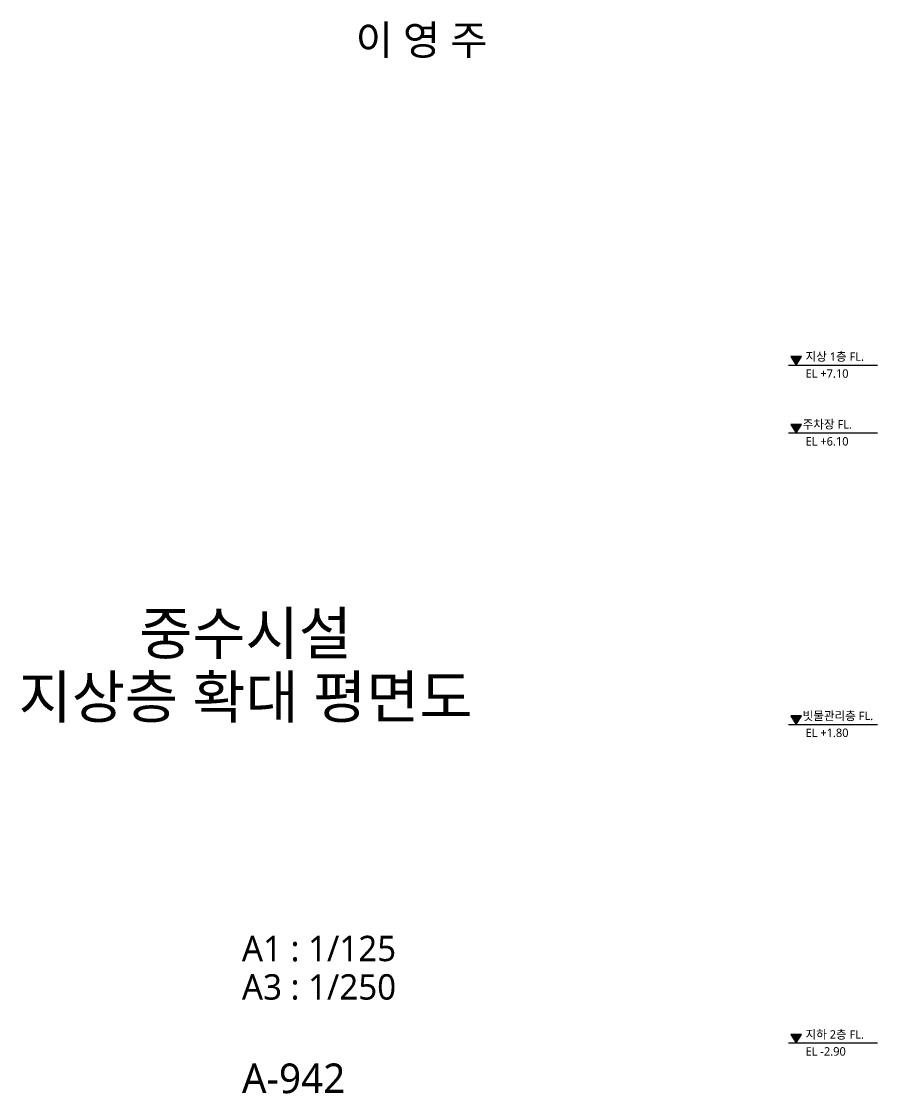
# Model space of a CAD drawing. Header units: inches. Extents: x 224105 to 519834, y 3350 to 70638.
# Drawn here: x 410416 to 423047, y 10794 to 26609 of the extents above; entities that cross this region are included whole.
import ezdxf
from ezdxf.enums import TextEntityAlignment as Align

# ---------------------------------------------------------------- set-up
doc = ezdxf.new("R2010")
doc.units = ezdxf.units.IN
doc.header["$MEASUREMENT"] = 0
doc.layers.add('A-BORD-TEXT', color=3, linetype='CONTINUOUS', lineweight=25)
doc.layers.add('A-XXXX-TXT1', color=3, linetype='CONTINUOUS', lineweight=25)
doc.layers.add('SYMB', color=7, linetype='CONTINUOUS')
doc.layers.add('TEXT', color=7, linetype='CONTINUOUS')
doc.styles.add('돋움체', font='')
doc.styles.add('맑은고딕', font='malgun.ttf')
doc.styles.get('돋움체').set_extended_font_data('DotumChe')

# ---------------------------------------------------------------- blocks, each defined once
blk = doc.blocks.new('입단면LEVEL1')
at = {"layer": 'SYMB', "linetype": 'ByBlock'}
blk.add_line((0, 0), (26.26, 0), dxfattribs=at)
blk.add_lwpolyline([(0.64, 2.5), (2.24, 0), (3.84, 2.5)], close=True, dxfattribs=at)
blk.add_solid([(0.64, 2.5), (3.84, 2.5), (2.24, 0)], dxfattribs=at)
at = {"layer": 'TEXT', "style": '돋움체'}
for tag, p in [('층레벨', (5.03, 1.28)), ('LEVEL', (5.85, -2.99))]:
    blk.add_attdef(tag, p, '', height=2.5, dxfattribs=at)

msp = doc.modelspace()

# ---------------------------------------------------------------- block references
at = {"layer": 'TEXT'}
ref = msp.add_blockref('입단면LEVEL1', (421734, 21540.1), dxfattribs=dict(at, xscale=50.00000000000028, yscale=50.00000000000028, zscale=50.00000000000028))
ref.add_attrib('층레벨', ' 지상 1층 FL.', (421942.3, 21602.6, 0), dxfattribs={"height": 125, "style": '맑은고딕'})
ref.add_attrib('LEVEL', ' EL +7.10', (421942.3, 21352.6, 0), dxfattribs={"height": 125, "style": '맑은고딕'})
ref = msp.add_blockref('입단면LEVEL1', (421734, 20540.1), dxfattribs=dict(at, xscale=50.00000000000028, yscale=50.00000000000028, zscale=50.00000000000028))
ref.add_attrib('층레벨', '주차장 FL.', (421942.3, 20602.6, 0), dxfattribs={"height": 125, "style": '맑은고딕'})
ref.add_attrib('LEVEL', ' EL +6.10', (421942.3, 20352.6, 0), dxfattribs={"height": 125, "style": '맑은고딕'})
ref = msp.add_blockref('입단면LEVEL1', (421734, 16240.1), dxfattribs=dict(at, xscale=50.00000000000028, yscale=50.00000000000028, zscale=50.00000000000028))
ref.add_attrib('층레벨', '빗물관리층 FL.', (421942.3, 16302.6, 0), dxfattribs={"height": 125, "style": '맑은고딕'})
ref.add_attrib('LEVEL', ' EL +1.80', (421942.3, 16052.6, 0), dxfattribs={"height": 125, "style": '맑은고딕'})
ref = msp.add_blockref('입단면LEVEL1', (421734, 11540.1), dxfattribs=dict(at, xscale=50.00000000000028, yscale=50.00000000000028, zscale=50.00000000000028))
ref.add_attrib('층레벨', ' 지하 2층 FL.', (421942.3, 11602.6, 0), dxfattribs={"height": 125, "style": '맑은고딕'})
ref.add_attrib('LEVEL', ' EL -2.90', (421942.3, 11352.6, 0), dxfattribs={"height": 125, "style": '맑은고딕'})

# ---------------------------------------------------------------- texts
at = {"layer": 'A-BORD-TEXT', "style": '맑은고딕'}
msp.add_text('이 영 주', height=437.5, dxfattribs=at).set_placement((417290.4, 26115.3), align=Align.RIGHT)
for s, p in [('중수시설', (413721.9, 17583.1)), ('지상층 확대 평면도', (413721.9, 16645.6))]:
    msp.add_text(s, height=625, dxfattribs=at).set_placement(p, align=Align.MIDDLE_CENTER)
at = {"layer": 'A-XXXX-TXT1', "style": '맑은고딕'}
for s, height, p in [('A1 : 1/125', 375, (413668.2, 12746.1)), ('A3 : 1/250', 375, (413668.2, 12179.2)), ('A-942', 437.5, (413668.2, 10799.7))]:
    msp.add_text(s, height=height, dxfattribs=at).set_placement(p)

doc.saveas('drawing.dxf')
